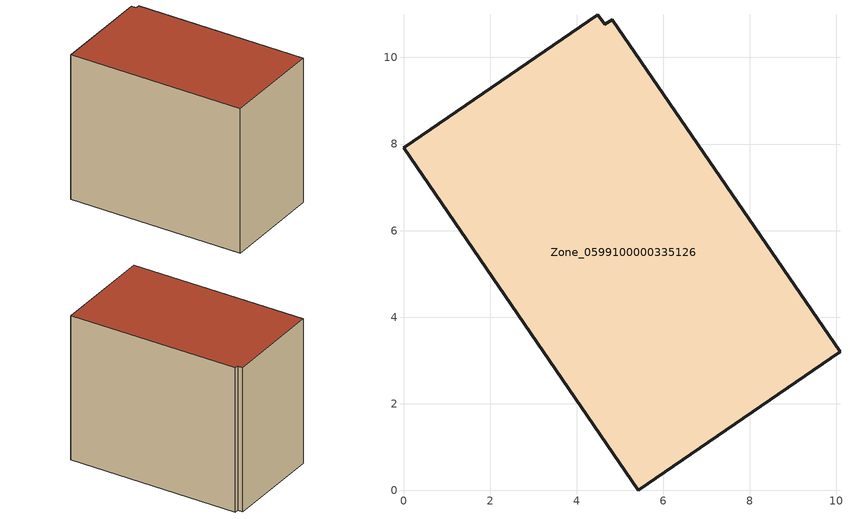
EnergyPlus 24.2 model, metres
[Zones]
Zone_0599100000335126
 floor ground (C_G): 4.65,10.77 4.83,10.87 10.08,3.2 5.42,0 0,7.91 4.49,10.99 z0
 wall outside (C_F): 5.42,0 10.08,3.2 4.83,10.87 4.65,10.77 4.49,10.99 0,7.91 5.42,0 z0:7.99
 roof outside (C_R): 4.83,10.87 4.65,10.77 4.49,10.99 0,7.91 5.42,0 10.08,3.2 z7.99
[BUILDING]
Pand.0599100000335126: North Axis=0; Terrain=City; Loads Convergence Tolerance Value=0.04; Temperature Convergence Tolerance Value=0.4; Solar Distribution=FullExterior; Maximum Number of Warmup Days=25; Minimum Number of Warmup Days=1
[Site:Location]
Rotterdam.The.Hague.AP_ZH_NLD Design_Conditions: Latitude=51.96; Longitude=4.45; Time Zone=1; Elevation=-4.5
[SITE:GROUNDTEMPERATURE:BUILDINGSURFACE]
18, 18, 18, 18, 18, 18, 18, 18, 18, 18, 18, 18
[MATERIAL] Thermal Absorptance=0.9; Solar Absorptance=0.7; Visible Absorptance=0.7
Name | Roughness | Thickness | Conductivity | Density | Specific Heat
G.TC.1975-1991 | MediumSmooth | 0.15 | 0.288461 | 540 | 1210
F.TC.1975-1991 | Rough | 0.3 | 0.230769 | 1920 | 840
R.TC.1975-1991 | MediumRough | 0.2 | 0.153846 | 1500 | 1000
[CONSTRUCTION]
C_G: G.TC.1975-1991
C_F: F.TC.1975-1991
C_R: R.TC.1975-1991
[ZONE]
Zone_0599100000335126: Type=1; Multiplier=1; Ceiling Height=Autocalculate; Volume=Autocalculate; Floor Area=autocalculate; Part of Total Floor Area=Yes
[ZONEINFILTRATION:DESIGNFLOWRATE]
Infil_Zone_0599100000335126: Zone or ZoneList or Space or SpaceList=Zone_0599100000335126; Schedule=AlwaysOn; Design Flow Rate Calculation Method=Flow/Area; Flow Rate per Floor Area=0.003; Constant Term Coefficient=1; Temperature Term Coefficient=0; Velocity Term Coefficient=0; Velocity Squared Term Coefficient=0
[HVACTEMPLATE:ZONE:IDEALLOADSAIRSYSTEM]
Zone_0599100000335126: Maximum Heating Supply Air Temperature=50; Minimum Cooling Supply Air Temperature=13; Maximum Heating Supply Air Humidity Ratio=0.0156; Minimum Cooling Supply Air Humidity Ratio=0.0077; Heating Limit=NoLimit; Cooling Limit=NoLimit; Dehumidification Control Type=ConstantSensibleHeatRatio; Cooling Sensible Heat Ratio=0.7; Dehumidification Setpoint=60; Humidification Control Type=None; Humidification Setpoint=30; Outdoor Air Method=None; Outdoor Air Flow Rate per Person=0.00944; Outdoor Air Flow Rate per Zone Floor Area=0; Outdoor Air Flow Rate per Zone=0; Demand Controlled Ventilation Type=None; Outdoor Air Economizer Type=NoEconomizer; Heat Recovery Type=None; Sensible Heat Recovery Effectiveness=0.7; Latent Heat Recovery Effectiveness=0.65
[ZONECONTROL:THERMOSTAT]
ThermostatControl_Zone_0599100000335126: Zone or ZoneList=Zone_0599100000335126; Control Type Schedule=DualSetpointControlType; Control 1=Thermostat_Zone_0599100000335126; Temperature Difference Between Cutout And Setpoint=0
[THERMOSTATSETPOINT:DUALSETPOINT]
Thermostat_Zone_0599100000335126: Heating Setpoint Temperature Schedule=HeatingSetpoint_Zone_0599100000335126; Cooling Setpoint Temperature Schedule=CoolingSetpoint_Zone_0599100000335126
[SCHEDULE:COMPACT]
HeatingSetpoint_Zone_0599100000335126: Through: 12/31, For: AllDays, Until: 24:00, 21
CoolingSetpoint_Zone_0599100000335126: Through: 12/31, For: AllDays, Until: 24:00, 24
DualSetpointControlType: Through: 12/31, For: AllDays, Until: 24:00, 4
AlwaysOn: Through: 12/31, For: AllDays, Until: 24:00, 1
